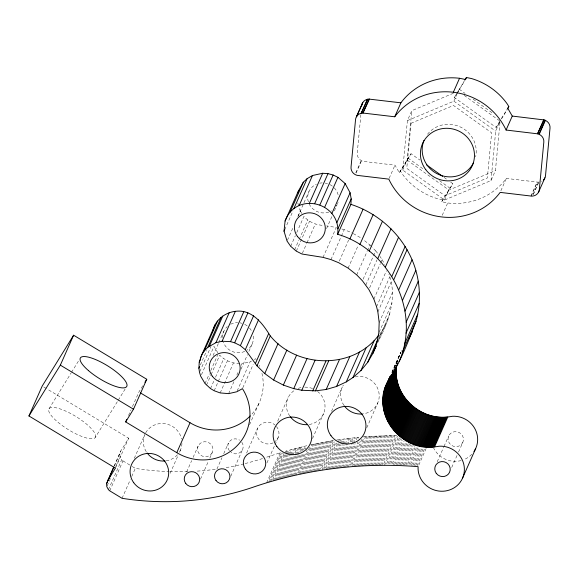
<?xml version="1.0" encoding="UTF-8"?>
<svg xmlns="http://www.w3.org/2000/svg" width="579" height="579" viewBox="0 0 579 579"><rect width="100%" height="100%" fill="white"/><g stroke="black" fill="none" stroke-linecap="round" stroke-linejoin="round"><path stroke-width="0.43" stroke-dasharray="2.9 2.17" d="M377.617 342.754C388.516 322.069 397.737 297.432 388.922 274.258M360.883 114.649L357.236 153.131A7.773 7.462 23.9 0 0 361.253 160.542L361.557 160.709A7.773 7.462 23.9 0 0 364.213 161.505L394.987 165.167L399.336 172.701L411.061 153.725L419.862 160.036M464.184 95.397L500.118 121.156L495.429 170.588L491.006 180.561L444.513 200.023L402.716 170.052L407.406 120.627L411.821 110.647L453.335 93.277M402.716 170.052L407.131 160.079L411.821 110.647M491.006 180.561L495.696 131.136L499.778 121.923M397.049 362.83L398.424 357.779L400.798 352.162L391.838 372.377M114.447 465.871L120.83 450.918L128.683 438.209L46.841 388.842M128.531 415.447L131.042 409.787M132.475 406.552L138.924 391.99L143.534 384.514M114.02 466.283L120.83 450.918M107.144 485.868L110.372 478.587M115.749 466.457L120.048 456.751L119.824 453.733M115.424 468.136L128.683 438.209M108.432 489.66L121.699 459.733L120.048 456.751M109.721 490.826L122.98 460.898L121.699 459.733M134.285 458.315L144.736 434.72A19.44 18.658 23.9 0 0 146.69 452.38M122.06 498.302L130.304 479.701M131.737 476.466L135.32 468.375A271.334 260.427 23.9 0 0 169.082 471.596M200.334 365.009L206.783 350.447M199.856 371.537L210.966 346.466M201.456 374.707L214.006 346.401L218.305 353.61M213.058 355.542L218.428 343.412M218.79 342.602L223.805 331.282M205.046 383.53L209.345 373.824M210.778 370.589L217.588 355.224M206.464 385.115L210.763 375.409M211.118 374.599L219.723 355.188C225.072 360.645 232.555 363.728 240.198 363.569M170.161 473.289L178.108 455.355M179.483 452.257L180.554 449.832M210.503 388.567L214.085 380.475M215.518 377.24L223.762 358.64M284.745 229.566L292.988 210.966M214.172 390.745L227.431 360.818M297.845 216.589L308.954 191.511M287.416 240.292L293.155 227.352M298.171 216.025L300.32 211.176L299.053 207.043M220.186 392.924L233.446 363.004M186.67 471.921L191.692 460.594M193.125 457.359L198.141 446.04M290.68 246.285L295.333 235.769M296.774 232.534L303.939 216.358C308.795 221.909 315.816 225.072 323.154 225.354M228.625 393.633L234.003 381.496M236.869 375.033L237.947 372.601M241.175 365.327L241.892 363.706L250.063 361.839L251.474 361.064M241.023 369.192L247.479 354.63M248.912 351.395L252.133 344.121M294.559 249.911L298.858 240.205M299.22 239.395L307.818 219.984M296.296 251.148L309.555 221.221M237.166 390.955L250.063 361.839M200.479 479.144L208.36 461.354M209.793 458.119L212.305 452.452A7.773 7.462 23.9 0 0 204.351 441.755A7.773 7.462 23.9 0 0 199.01 453.523A7.773 7.462 23.9 0 0 212.305 452.452M302.368 253.218L306.667 243.513M307.022 242.702L315.266 224.102M242.804 387.85L253.197 364.394M216.937 469.019L221.96 457.7M223.747 453.654L228.408 443.138M326.534 228.618L331.912 216.481M334.416 210.821L336.927 205.161M355.788 172.868L361.253 160.542M356.099 173.027L361.557 160.709M323.039 257.365L336.298 227.446L326.657 225.911M249.52 424.762L259.551 402.115M230.746 476.249L242.572 449.557M330.964 259.587L341.002 236.941M341.357 236.131L344.223 229.66L351.858 232.758M246.618 453.06L257.539 428.402M339.316 261.064L348.63 240.039M277.717 421.143L288.11 397.693M348.131 268.113L358.169 245.467M389.16 178.31L394.987 165.167M266.941 462.874L274.822 445.085M274.996 444.694L278.224 437.413M399.336 172.701L411.061 153.725M356.722 274.902L367.122 251.452M367.477 250.642L369.988 244.982L363.38 239.757M266.615 482.821L279.881 452.894L281.206 452.496L267.939 482.423M269.271 482.025L282.168 452.908M270.596 481.634L283.138 453.321M272.637 479.629L284.108 453.748M273.252 480.859L286.511 450.94L306.638 445.75L305.205 448.986M363.134 279.172L373.173 256.526M373.527 255.715L375.677 250.866L372.261 247.334M274.584 480.483L286.055 454.602M286.41 453.791L287.843 450.556M275.915 480.114L287.032 455.036M287.387 454.233L289.182 450.187M277.254 479.745L288.002 455.478M288.364 454.667L290.513 449.818M278.586 479.376L289.341 455.116M289.703 454.305L291.852 449.456M279.925 479.021L290.318 455.564M290.68 454.754L293.184 449.094M365.812 285.049L376.922 259.978M281.264 478.667L291.302 456.02M291.657 455.21L294.523 448.739M282.603 478.312L295.869 448.392M283.949 477.964L293.625 456.129M295.058 452.894L297.208 448.045M285.288 477.624L294.964 455.789M295.326 454.978L298.554 447.705M369.583 287.922L380.331 263.662M380.692 262.852L382.126 259.616L379.947 256.403M286.634 477.291L296.31 455.456M296.672 454.645L299.893 447.364M407.406 120.627L453.893 101.166L456.954 94.261M457.294 93.494L458.315 91.192L456.657 91.887M287.98 476.958L297.657 455.123M298.019 454.312L301.239 447.031M289.326 476.633L298.648 455.601M300.436 451.555L302.585 446.706M290.672 476.307L300.349 454.472M301.789 451.236L303.939 446.38M292.026 475.989L301.702 454.153M303.497 450.107L305.285 446.062M293.379 475.677L303.41 453.031M294.725 475.366L304.764 452.72M373.853 299.119L386.396 270.813M296.079 475.062L307.188 449.992M312.522 438.549L323.632 413.471M298.156 473.144L309.982 446.452M299.148 473.658L312.052 444.542L333.895 440.453L320.636 470.38M300.146 474.179L313.413 444.252M301.507 473.89L314.766 443.963M376.56 306.711L389.819 276.784M302.868 473.608L316.127 443.688M331.55 411.3L342.305 387.033M304.228 473.332L317.487 443.405M305.589 473.057L318.848 443.138M377.855 311.907L391.114 281.98M306.95 472.797L320.216 442.87M308.317 472.529L321.577 442.609M309.678 472.276L322.944 442.349M311.046 472.023L324.305 442.095M312.414 471.769L325.673 441.849M379.173 322.474L392.439 292.547M313.782 471.53L327.041 441.603M315.15 471.284L328.409 441.364M316.518 471.053L329.784 441.126M379.144 332.252L392.048 303.135M317.893 470.821L331.152 440.901M319.261 470.597L332.527 440.67M379.136 336.5L386.222 323.343M378.492 339.366L389.956 313.485M378.615 340.329L388.292 318.493M322.011 470.162L334.553 441.857M539.187 182.059A7.773 7.462 23.9 0 1 538.846 182.095L538.506 182.124A7.773 7.462 23.9 0 1 537.464 182.117L506.35 178.419A64.993 62.38 23.9 0 1 447.712 202.968L441.712 201.731L452.858 183.695L449.926 181.589M323.741 469.142L335.574 442.45M325.478 468.129L336.587 443.051M444.513 200.023L448.935 190.05L495.429 170.588M326.136 469.54L337.962 442.848M338.324 442.045L339.395 439.613L358.756 437.283L357.677 439.707M327.519 469.345L340.778 439.418M328.894 469.149L340.003 444.079M340.365 443.268L342.153 439.229M442.247 215.287L447.712 202.968M330.276 468.961L341.024 444.701M341.386 443.89L343.535 439.041M331.651 468.78L342.406 444.52M342.761 443.709L344.91 438.853M333.034 468.599L343.427 445.15M343.788 444.339L346.293 438.679M334.416 468.425L344.809 444.976M345.164 444.165L347.675 438.506M335.798 468.259L349.057 438.332M337.181 468.093L347.212 445.446M347.574 444.643L350.44 438.173M338.563 467.933L348.601 445.287M350.034 442.052L351.822 438.006M339.945 467.781L349.984 445.135M351.417 441.9L353.212 437.854M341.335 467.629L351.728 444.173M352.083 443.369L354.594 437.702M342.717 467.485L353.11 444.028M353.472 443.217L355.984 437.558M344.107 467.34L354.5 443.89M356.295 439.845L357.366 437.42M345.489 467.21L355.89 443.753M346.879 467.079L357.988 442.001M348.269 466.949L359.378 441.878M366.775 427.751L377.819 402.818M350.375 465.212L361.846 439.331M391.976 372.34L400.849 352.191M392.063 372.355L400.986 352.293M393.959 368.338L397.896 359.443M394.075 368.374L397.657 360.283M394.212 368.41L397.44 361.13M351.764 465.089L364.307 436.783L396.383 435.394L383.124 465.321M352.437 466.594L365.696 436.675M353.827 466.493L367.086 436.566M355.216 466.385L368.483 436.465M356.613 466.29L369.872 436.363M358.003 466.196L371.262 436.269M359.393 466.109L372.659 436.182M360.789 466.023L374.048 436.096M362.179 465.943L375.445 436.016M363.576 465.871L376.835 435.944M364.973 465.798L378.232 435.871M366.362 465.733L379.629 435.806M367.759 465.675L381.018 435.748M369.156 465.617L382.415 435.69M370.553 465.567L383.812 435.64M371.95 465.523L385.209 435.596M373.346 465.48L386.606 435.553M374.743 465.444L388.002 435.517M376.14 465.407L389.399 435.488M377.537 465.386L390.796 435.459M378.934 465.357L392.193 435.437M500.893 190.744L506.35 178.419M380.331 465.342L393.59 435.415M381.727 465.328L394.987 435.401M384.521 465.321L397.426 436.204M386.642 463.699L398.468 437.015M388.039 463.707L399.51 437.825M389.435 463.721L400.545 438.643M390.832 463.736L401.587 439.468M392.236 463.75L402.629 440.301M393.271 464.59L403.672 441.133M394.675 464.619L405.068 441.162M396.072 464.647L406.111 442.001M397.469 464.691L407.146 442.855M398.873 464.734L408.188 443.702M400.27 464.785L409.585 443.753M401.667 464.836L410.627 444.614M403.071 464.894L411.669 445.483M404.468 464.959L413.428 444.737M405.865 465.024L414.47 445.613M407.623 464.286L415.505 446.496M409.02 464.365L416.909 446.568M410.417 464.445L418.306 446.655M411.459 465.342L419.341 447.545M530.929 196.049L537.117 182.081M531.276 196.078L537.464 182.117M412.856 465.436L420.745 447.639M533.042 194.45L538.506 182.124M533.389 194.421L538.484 182.921M414.253 465.53L422.142 447.733M415.65 465.632L423.539 447.835M417.046 465.733L424.935 447.943M418.805 465.038L426.332 448.052M437.196 461.825L443.652 447.263M444.006 446.452L448.667 435.944M451.721 467.434L457.099 455.297M458.532 452.061L462.831 442.363A7.773 7.462 23.9 0 0 454.877 431.659A7.773 7.462 23.9 0 0 449.536 443.427A7.773 7.462 23.9 0 0 462.831 442.363M401.204 351.388L401.623 350.621M499.677 121.865L496.189 127.51L454.392 97.54L464.611 80.43M496.189 127.51L500.56 119.925M49.012 408.803L71.029 373.108M71.499 372.348L78.99 360.196M95.325 437.391A27.213 7.57 31.7 0 0 64.059 410.388A27.213 7.57 31.7 0 0 57.118 421.519A27.213 7.57 31.7 0 0 95.325 437.391L117.805 400.936M118.275 400.176L125.303 388.784M454.392 97.54L456.57 94.015M457.005 93.306L465.082 80.235M441.712 201.731L452.858 183.695M501.457 118.42L506.965 109.511M501.494 118.934L507.457 109.279M379.802 333.815L380.924 332.462M254.297 359.508L255.708 358.734A48.882 46.921 23.9 0 1 256.273 359.646M266.731 457.149L279.881 452.894M285.186 451.323L286.511 450.94M310.699 444.838L312.052 444.542M336.645 440.026L339.395 439.613M362.917 436.899L364.307 436.783M442.602 199.741L437.521 198.698A64.993 62.38 23.9 0 1 401.45 172.839L400.219 170.704M341.849 228.994L344.223 229.66M353.328 233.598L361.397 238.193M43.758 386.975L46.074 388.371M122.98 460.898L131.462 466.037M132.236 466.508L135.32 468.375M459.198 89.195L465.067 93.4M473.13 99.183L493.67 113.904M453.893 101.166L495.696 131.136M444.057 177.384L446.995 179.49M408.021 158.081L424.154 169.654M439.555 180.691L449.818 188.052M407.131 160.079L448.935 190.05M369.988 244.982L371.696 246.748M375.677 250.866L379.079 255.122M300.32 211.176L302.904 214.881M382.126 259.616L384.615 264.408M297.794 202.911L298.8 206.218M261.94 373.368A48.882 46.921 23.9 0 1 251.018 415.15M259.233 365.327A48.882 46.921 23.9 0 1 259.653 366.304M262.562 458.539A271.334 260.427 23.9 0 1 244.758 463.641M243.897 463.859A271.334 260.427 23.9 0 1 224.855 467.825M215.229 469.301A271.334 260.427 23.9 0 1 196.672 471.154M187.791 471.596A271.334 260.427 23.9 0 1 169.98 471.624M471.769 454.305A23.326 22.386 23.9 0 1 463.721 459.726M461.159 460.566A23.326 22.386 23.9 0 1 433.606 447.958M355.238 376.907A19.44 18.658 23.9 0 1 378.818 391.99A19.44 18.658 23.9 0 1 363.105 413.876M343.955 405.365A19.44 18.658 23.9 0 1 343.354 385.107M317.538 391.418A19.44 18.658 23.9 0 1 324.45 411.047A19.44 18.658 23.9 0 1 308.918 424.53M289.768 416.019A19.44 18.658 23.9 0 1 294.849 390.08M298.171 388.415A19.44 18.658 23.9 0 1 301.782 387.416M304.786 387.134A19.44 18.658 23.9 0 1 312.95 388.719M181.951 443.413A19.44 18.658 23.9 0 1 179.201 452.431M177.442 454.776A19.44 18.658 23.9 0 1 165.84 460.891M145.713 432.745A19.44 18.658 23.9 0 1 165.493 423.785A19.44 18.658 23.9 0 1 181.553 439.005M276.48 426.47A11.283 10.827 23.9 0 1 275.213 441.488M273.049 442.884A11.283 10.827 23.9 0 1 258.668 439.157A11.283 10.827 23.9 0 1 260.159 424.899A11.283 10.827 23.9 0 1 274.931 424.906M241.819 442.233A7.773 7.462 23.9 0 1 231.079 452.387M229.335 450.708A7.773 7.462 23.9 0 1 239.648 440.141M253.269 336.073A15.553 14.924 23.9 0 1 246.82 350.273M244.736 351.41A15.553 14.924 23.9 0 1 223.378 342.211M222.524 337.564A15.553 14.924 23.9 0 1 227.25 326.57M230.666 324.247A15.553 14.924 23.9 0 1 237.643 322.669M240.068 322.879A15.553 14.924 23.9 0 1 241.848 323.27M244.693 324.37A15.553 14.924 23.9 0 1 247.754 326.361M249.506 328.047A15.553 14.924 23.9 0 1 251.865 331.535M336.754 205.4A15.553 14.924 23.9 0 1 336.464 205.907M331.47 210.821A15.553 14.924 23.9 0 1 330.949 211.111M328.771 212.08A15.553 14.924 23.9 0 1 309.229 204.097M308.339 201.876A15.553 14.924 23.9 0 1 316.358 184.223M319.789 183.167A15.553 14.924 23.9 0 1 322.185 182.906M325.217 183.109A15.553 14.924 23.9 0 1 327.584 183.681M329.842 184.607A15.553 14.924 23.9 0 1 332.426 186.214M334.242 187.835A15.553 14.924 23.9 0 1 338.418 196.303M338.078 202.143A15.553 14.924 23.9 0 1 337.912 202.708M337.723 203.265A15.553 14.924 23.9 0 1 337.282 204.351M542.067 181.024A7.773 7.462 23.9 0 1 541.474 181.35M427.541 134.219A27.213 26.12 23.9 0 1 460.363 126.982A27.213 26.12 23.9 0 1 475.649 156.844M411.047 123.233L406.762 168.359L444.925 195.716L487.366 177.948L491.643 132.83L453.487 105.472L411.047 123.233"/><path stroke-width="0.87" d="M113.665 467.094L106.565 483.66L106.789 486.671L108.432 489.66L109.721 490.826L122.06 498.302A271.334 260.427 23.9 0 0 253.472 487.077C306.153 468.983 362.592 462.158 418.089 466.652A23.326 22.386 23.9 0 0 441.017 491.238A23.326 22.386 23.9 0 0 464.365 468.418A23.326 22.386 23.9 0 0 438.998 446.221A45.893 44.047 23.9 0 1 435.451 446.785C400.451 452.93 369.134 410.612 388.799 379.788A45.893 44.047 23.9 0 1 390.203 377.58C401.24 360.116 408.68 340.532 416.011 321.302C420.701 304.706 420.513 286.902 415.823 270.328C406.842 239.322 381.51 214.201 350.91 204.365L351.192 198.879L350.092 192.764L345.149 183.557L337.941 177.319L333.128 175.01L327.982 173.635L322.684 173.266L312.472 175.524L307.109 178.679L303.353 182.204L298.351 191.084L285.092 221.012L284.028 231.187L287.061 241.096L290.68 246.285L296.296 251.148L302.006 254.029L323.039 257.365L330.964 259.587L338.599 262.685L348.131 268.113L356.722 274.902L362.418 280.793L368.866 289.543L373.853 299.119L376.56 306.711L377.855 311.907L379.173 322.474L378.789 333.063L376.697 343.412L372.963 353.27L367.665 362.382L360.941 370.538L352.958 377.53L346.264 381.908L336.558 386.468L326.194 389.479L315.432 390.861L301.804 390.246L293.741 388.632L283.355 385.086L273.614 380.019L264.769 373.549L257.025 365.848L245.301 349.68L240.372 345.634L234.647 342.79L230.536 341.639L222.083 341.255L215.938 342.659L207.847 347.277L204.264 350.968L201.991 354.384L199.248 362.085L198.901 368.244L199.494 372.348L200.739 376.328L205.046 383.53L210.503 388.567L214.172 390.745L220.186 392.924L228.625 393.633L236.804 391.766L242.442 388.661A48.882 46.921 23.9 0 1 236.29 446.575A48.882 46.921 23.9 0 1 176.776 452.669L125.665 421.917L126.736 419.493M473.969 451.555A23.326 22.386 23.9 0 0 474.266 427.642A23.326 22.386 23.9 0 0 452.257 416.294A45.893 44.047 23.9 0 1 448.718 416.866C420.202 421.266 391.737 394.321 396.601 365.414M399.061 361.578C421.548 311.596 389.377 249.267 337.651 234.285C341.682 202.541 296.101 190.621 285.092 221.012M298.178 192.785L298.351 191.084M212.934 330.573C215.229 320.136 224.92 312.522 235.342 311.336C251.959 309.012 262.685 323.466 270.284 335.929C296.853 368.57 353.262 369.735 378.688 335.176M107.571 480.845L115.424 468.136L28.95 415.968L42.209 386.048L73.605 335.219L146.755 379.274L133.496 409.201L125.665 421.917M28.95 415.968L60.346 365.146L73.605 335.219M106.565 483.66L113.73 467.485M200.305 358.119L215.25 324.457M199.248 362.085L200.681 358.85M204.264 350.968L217.53 321.041M207.847 347.277L221.113 317.35M198.901 368.244L199.617 366.623M209.482 346.01L222.749 316.083M215.938 342.659L229.197 312.732M222.083 341.255L235.342 311.336M176.776 452.669L190.035 422.742A48.882 46.921 23.9 0 0 250.294 415.91M230.536 341.639L243.795 311.712M290.093 212.131L303.353 182.204M293.85 208.606L307.109 178.679M234.647 342.79L247.906 312.863M284.028 231.187L284.745 229.566M299.213 205.444L312.472 175.524M240.372 345.634L253.631 315.707M309.425 203.186L322.684 173.266M245.301 349.68L258.56 319.76M314.723 203.562L327.982 173.635M356.44 116.806L362.801 102.555A7.773 7.462 23.9 0 1 367.383 99.313L367.723 99.241A7.773 7.462 23.9 0 1 369.091 99.103L400.9 102.816A64.993 62.38 23.9 0 1 459.538 78.274L465.538 79.504L466.421 77.506L471.501 78.549A64.993 62.38 23.9 0 1 507.566 104.408L508.796 106.543L507.913 108.534L512.263 116.075L544.057 119.925A7.773 7.462 23.9 0 1 545.056 120.244L545.375 120.381A7.773 7.462 23.9 0 1 550.021 128.111L545.519 175.538A7.773 7.462 23.9 0 1 544.926 177.796L538.593 192.069A7.773 7.462 23.9 0 1 532.658 196.064L532.318 196.093A7.773 7.462 23.9 0 1 531.276 196.078L500.162 192.387A64.993 62.38 23.9 0 1 388.799 179.128L358.025 175.466A7.773 7.462 23.9 0 1 355.368 174.67L355.065 174.511A7.773 7.462 23.9 0 1 351.04 167.092L355.542 119.665A7.773 7.462 23.9 0 1 356.44 116.806L362.801 102.555M319.869 204.93L333.128 175.01M356.613 116.517A7.773 7.462 23.9 0 1 361.195 113.274L367.383 99.313M361.195 113.274L367.723 99.241M361.535 113.202A7.773 7.462 23.9 0 1 362.903 113.064L369.091 99.103M362.903 113.064L369.438 99.103M255.288 363.757L268.547 333.83M324.674 207.246L337.941 177.319M257.025 365.848L270.284 335.929M331.883 213.485L345.149 183.557M264.769 373.549L278.029 343.629M336.833 222.691L350.092 192.764M337.933 228.806L351.192 198.879M337.651 234.285L350.91 204.365M273.614 380.019L286.88 350.092M363.25 113.071L394.712 116.784L400.9 102.816M283.355 385.086L296.614 355.159M349.825 239.098L363.091 209.171M293.741 388.632L307 358.712M359.877 244.57L373.137 214.643M301.804 390.246L315.063 360.319M369.221 251.134L382.487 221.207M312.703 390.941L325.963 361.021M315.432 390.861L328.691 360.934M377.747 258.697L391.013 228.777M453.35 92.235L459.538 78.274M326.194 389.479L339.46 359.552M385.332 267.158L398.591 237.238M336.558 386.468L349.817 356.548M391.867 276.4L405.126 246.473M346.264 381.908L359.523 351.981M393.8 279.628L407.059 249.708M352.958 377.53L366.218 347.61M360.941 370.538L374.2 340.611M398.793 289.71L412.053 259.783M367.665 362.382L377.703 339.735M375.033 348.413L376.104 345.989M372.963 353.27L376.184 345.989M402.557 300.248L415.823 270.328M405.032 311.111L418.299 281.191M406.19 322.141L419.449 292.221M406.009 333.193L419.268 303.266M385.455 386.881L389.399 377.986M385.165 387.706L390.181 376.379M404.489 344.107L417.756 314.18M384.89 388.531L390.268 376.401M384.637 389.37L390.369 376.43M384.398 390.21L390.492 376.459M384.181 391.057L391.346 374.881M383.978 391.903L391.505 374.917M383.79 392.757L392.034 374.157M383.624 393.611L393.3 371.776M392.236 374.526L393.669 371.291M383.472 394.473L394.219 370.213M402.752 351.229L416.011 321.302M383.334 395.341L395.522 367.839M394.14 371.392L397.722 363.308M383.226 396.21L396.123 367.093M383.124 397.078L396.383 367.151M383.045 397.947L396.304 368.027M382.987 398.822L396.246 368.903M382.936 399.698L396.202 369.778M382.914 400.574L396.174 370.654M382.907 401.457L396.166 371.53M382.914 402.333L396.174 372.406M382.943 403.208L396.202 373.289M382.987 404.091L396.246 374.164M383.052 404.967L396.311 375.04M383.132 405.843L396.391 375.923M383.233 406.719L396.492 376.799M394.712 116.784A64.993 62.38 23.9 0 1 506.075 130.036L512.263 116.075M383.349 407.594L396.608 377.667M383.479 408.47L396.745 378.543M383.631 409.339L396.897 379.411M383.805 410.207L397.064 380.28M383.993 411.068L397.252 381.141M384.195 411.93L397.455 382.002M384.42 412.791L397.679 382.864M384.659 413.645L397.918 383.718M384.912 414.492L398.171 384.565M385.187 415.338L398.446 385.411M385.476 416.178L398.736 386.251M385.788 417.01L399.047 387.083M386.106 417.843L399.372 387.916M386.446 418.66L399.713 388.741M386.808 419.478L400.067 389.558M387.177 420.289L400.444 390.362M387.568 421.092L400.834 391.172M387.973 421.888L401.24 391.969M388.4 422.677L401.66 392.757M388.835 423.459L402.094 393.532M389.291 424.233L402.55 394.306M389.761 425L403.02 395.073M390.239 425.753L403.505 395.826M390.738 426.499L404.004 396.572M391.252 427.237L404.511 397.31M391.78 427.968L405.039 398.041M392.323 428.684L405.582 398.757M392.88 429.394L406.14 399.467M393.452 430.088L406.711 400.161M394.038 430.776L407.298 400.849M394.632 431.449L407.898 401.529M395.247 432.115L408.506 402.188M395.87 432.766L409.129 402.846M396.506 433.41L409.766 403.483M397.158 434.04L410.417 404.113M397.816 434.655L411.076 404.728M398.49 435.256L411.756 405.336M399.177 435.849L412.436 405.93M399.872 436.428L413.138 406.501M400.581 436.993L413.847 407.073M401.305 437.55L414.564 407.623M402.036 438.086L415.295 408.159M506.075 130.036L537.529 133.814L543.717 119.846M402.774 438.607L416.033 408.687M537.529 133.814L544.057 119.925M403.527 439.121L416.786 409.194M537.869 133.887A7.773 7.462 23.9 0 1 538.868 134.212L545.056 120.244M538.593 192.069L538.738 191.765A7.773 7.462 23.9 0 0 539.331 189.507L543.826 142.072A7.773 7.462 23.9 0 0 539.187 134.35L545.375 120.381M404.287 439.613L417.546 409.693M405.054 440.098L418.313 410.171M405.836 440.568L419.095 410.641M406.624 441.017L419.884 411.09M407.421 441.451L420.68 411.531M408.224 441.878L421.483 411.951M409.035 442.284L422.294 412.357M409.852 442.674L423.119 412.747M410.685 443.051L423.944 413.124M411.517 443.413L424.776 413.486M412.357 443.753L425.623 413.826M413.211 444.079L426.47 414.159M414.057 444.39L427.324 414.47M414.919 444.686L428.178 414.759M415.787 444.969L429.046 415.042M416.656 445.229L429.915 415.302M417.531 445.475L430.79 415.548M418.407 445.7L431.666 415.78M419.29 445.917L432.549 415.99M420.173 446.112L433.439 416.185M421.063 446.286L434.33 416.366M421.961 446.452L435.22 416.525M422.851 446.59L436.117 416.67M423.748 446.72L437.007 416.793M424.646 446.829L437.912 416.902M425.551 446.923L438.81 416.996M426.448 446.995L439.714 417.068M427.353 447.053L440.612 417.126M428.257 447.097L441.516 417.169M429.162 447.118L442.421 417.191M430.059 447.118L443.326 417.198M430.964 447.111L444.223 417.184M431.869 447.082L445.128 417.155M432.766 447.031L446.025 417.104M433.664 446.966L446.923 417.046M434.561 446.887L447.82 416.96M462.426 478.413L475.692 448.493M544.926 177.796L544.781 178.1A7.773 7.462 23.9 0 1 544.622 178.397M408.919 338.447L412.328 331.651M144.916 382.27L146.755 379.274M465.067 79.699L466.421 77.506M507.421 108.772L508.796 106.543M140.473 392.924L190.035 422.742M60.346 365.146L133.496 409.201M426.462 164.769L442.595 176.334M362.36 413.963A19.44 18.658 23.9 0 1 344.396 405.98M307.413 424.675A19.44 18.658 23.9 0 1 290.202 416.634M165.095 460.971A19.44 18.658 23.9 0 1 147.131 452.988M361.73 105.696A7.773 7.462 23.9 0 1 362.628 102.845M473.608 162.634A27.213 26.12 23.9 0 1 438.527 174.431A27.213 26.12 23.9 0 1 423.966 140.422M544.448 178.687A7.773 7.462 23.9 0 1 544.065 179.237M543.63 179.751A7.773 7.462 23.9 0 1 543.399 179.989M330.985 435.697A19.44 18.658 23.9 0 0 364.263 433.41A19.44 18.658 23.9 0 0 344.708 406.444A19.44 18.658 23.9 0 0 330.985 435.697M276.791 446.358A19.44 18.658 23.9 0 0 310.076 444.071A19.44 18.658 23.9 0 0 290.52 417.104A19.44 18.658 23.9 0 0 276.791 446.358M133.72 482.712A19.44 18.658 23.9 0 0 166.998 480.425A19.44 18.658 23.9 0 0 147.442 453.458A19.44 18.658 23.9 0 0 133.72 482.712M245.489 469.2A11.283 10.827 23.9 0 0 264.791 467.731A11.283 10.827 23.9 0 0 253.32 452.156A11.283 10.827 23.9 0 0 245.489 469.2M216.018 480.548A7.773 7.462 23.9 0 0 229.313 479.484A7.773 7.462 23.9 0 0 221.359 468.78A7.773 7.462 23.9 0 0 216.018 480.548M185.75 483.451A7.773 7.462 23.9 0 0 199.046 482.379A7.773 7.462 23.9 0 0 191.092 471.682A7.773 7.462 23.9 0 0 185.75 483.451M436.276 473.354A7.773 7.462 23.9 0 0 449.572 472.283A7.773 7.462 23.9 0 0 441.618 461.586A7.773 7.462 23.9 0 0 436.276 473.354M212.283 376.184A15.553 14.924 23.9 0 0 238.874 374.041A15.553 14.924 23.9 0 0 222.973 352.647A15.553 14.924 23.9 0 0 212.283 376.184M297.432 236.42A15.553 14.924 23.9 0 0 324.023 234.278A15.553 14.924 23.9 0 0 308.122 212.877A15.553 14.924 23.9 0 0 297.432 236.42M88.507 370.632A27.213 7.57 31.7 0 0 126.707 386.504A27.213 7.57 31.7 0 0 95.441 359.501A27.213 7.57 31.7 0 0 88.507 370.632M425.775 169.669A27.213 26.12 23.9 0 0 472.276 165.695A27.213 26.12 23.9 0 0 444.259 128.386A27.213 26.12 23.9 0 0 425.775 169.669"/></g></svg>
